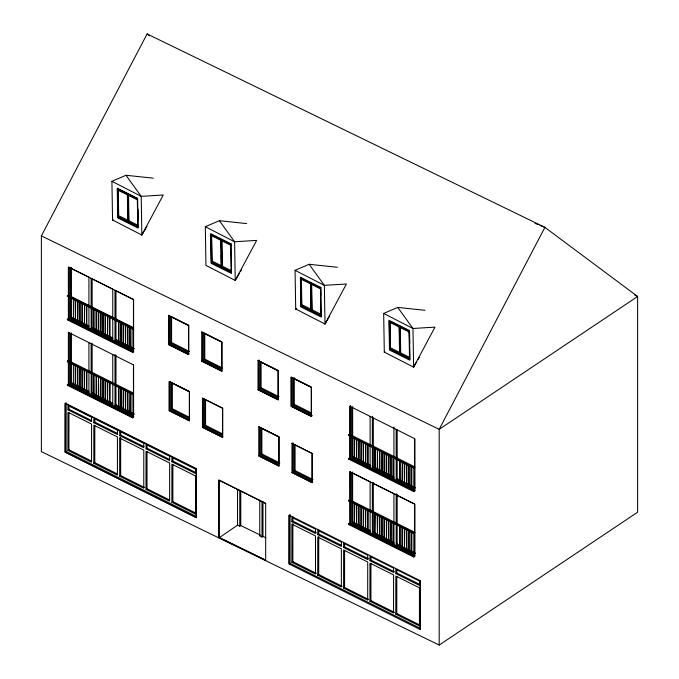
<?xml version="1.0" encoding="UTF-8"?>
<svg xmlns="http://www.w3.org/2000/svg" width="679" height="679" viewBox="0 0 679 679"><rect width="100%" height="100%" fill="white"/><g stroke="black" fill="none" stroke-linecap="round" stroke-linejoin="round"><path stroke-width="1.02" d="M65.167 452.112L65.201 403.301L196.358 468.756L196.324 517.568L65.167 452.112L66.143 451.459L66.177 402.647M67.942 450.415L67.968 412.289L91.589 424.078L91.563 462.204L67.942 450.415L68.919 449.77L68.944 412.696M67.976 409.861L67.976 405.49L91.589 417.279L91.589 421.651L67.976 409.861L68.944 409.208L68.952 405.711M93.812 463.324L93.838 425.198L117.45 436.987L117.425 475.113L93.812 463.324L94.788 462.679L94.814 425.606M93.838 422.771L93.838 418.4L117.459 430.189L117.459 434.56L93.838 422.771L94.814 422.117L94.814 418.62M119.699 438.108L143.795 450.135L143.77 488.26L119.674 476.234L119.699 438.108L120.675 437.454M119.708 435.68L119.708 431.309L143.804 443.336L143.795 447.707L119.708 435.68L120.675 435.027L120.684 431.53M119.674 476.234L120.65 475.589L120.675 438.515M146.019 489.381L146.044 451.255L169.665 463.044L169.64 501.17L146.019 489.381L146.995 488.736L147.02 451.662M146.044 448.827L146.053 444.456L169.665 456.246L169.665 460.617L146.044 448.827L147.02 448.174L147.02 444.677M171.889 502.29L171.914 464.164L195.527 475.954L195.501 514.079L171.889 502.29L172.856 501.645L172.882 464.572M171.914 461.737L171.914 457.366L195.535 469.155L195.527 473.526L171.914 461.737L172.89 461.083L172.89 457.587M289.127 515.174L289.093 563.986L420.284 629.569L420.284 580.74L289.127 515.174L289.127 564.003L290.069 563.341L290.103 514.529M291.868 562.297L291.894 524.171L315.506 535.952L315.48 574.086L291.868 562.297L292.844 561.643L292.87 523.517M291.894 521.744L291.902 517.373L315.514 529.153L315.514 533.524L291.894 521.744L292.87 521.09L292.87 516.719M317.73 575.206L317.764 537.081L341.376 548.861L341.35 586.995L317.73 575.206L318.706 574.553L318.731 536.427M317.764 534.653L317.764 530.282L341.384 542.063L341.376 546.434L317.764 534.653L318.731 534L318.74 529.628M343.599 588.116L343.625 549.99L367.721 562.008L367.695 600.143L343.599 588.116L344.576 587.462L344.601 550.397M343.625 547.563L343.633 543.192L367.721 555.21L367.721 559.581L343.625 547.563L344.601 546.909L344.601 543.412M369.945 601.263L369.97 563.137L393.582 574.918L393.557 613.052L369.945 601.263L370.921 600.609L370.938 563.545M369.97 560.71L369.97 556.339L393.591 568.119L393.591 572.49L369.97 560.71L370.946 560.056L370.946 556.559M395.806 614.172L395.832 576.047L419.452 587.827L419.427 625.962L395.806 614.172L396.782 613.519L396.808 576.454M395.84 573.619L395.84 569.248L419.452 581.029L419.452 585.4L395.84 573.619L396.808 572.966L396.816 569.469M420.25 629.45L420.284 580.638M68.689 319.368L68.333 319.444M73.417 298.59L72.899 298.573L73.417 298.59L73.417 321.642L72.899 321.625L73.391 321.719M68.333 384.798L68.537 384.857M75.666 299.719L75.42 322.924L75.14 299.736M77.915 300.839L77.669 324.053L77.762 300.712M77.389 323.908L77.915 323.891M79.638 301.985L80.164 301.968L79.638 301.985L79.918 325.173L80.164 303.012M75.148 365.183L75.658 365.124L75.352 388.337L75.14 365.149L75.658 365.124M79.638 325.037L80.164 325.012M73.408 387.047L72.891 387.072L73.408 387.047L73.408 364.003M82.414 303.089L82.167 326.302L81.887 303.114M84.663 304.022L84.417 327.422L84.51 303.895M75.658 388.218L75.148 388.235M77.389 389.322L77.907 389.296L77.389 389.322L77.389 366.27M80.156 367.373L79.918 390.586L79.808 367.246M84.137 327.286L84.663 327.261M86.386 305.363L86.912 305.338L86.386 305.363L86.666 328.551L86.912 306.39M79.638 390.442L80.156 390.425M81.93 368.595L82.405 368.502L82.167 391.707L81.887 368.519L82.405 368.502M86.386 328.407L86.912 328.39M81.887 391.571L82.405 391.545M84.654 369.427L84.417 392.835L84.137 369.452M86.904 370.751L86.666 393.956L86.556 370.615M94.058 308.843L93.821 332.048L93.541 308.86L94.05 308.801M86.386 393.82L86.904 393.795M93.541 331.912L94.058 331.887M96.002 333.211L96.24 310.006L96.52 333.194L96.002 333.211L96.494 333.27M96.52 310.142L96.002 310.167M98.251 334.34L98.251 311.288L98.769 311.305L98.769 334.314L98.251 334.34L98.769 334.314M101.018 312.391L100.772 335.604L100.806 312.255M93.685 397.529L93.541 374.273M96.52 375.555L96.274 398.76L96.062 375.462M93.626 397.419L94.058 397.3L94.058 374.248M100.5 335.46L101.018 335.443M102.75 313.537L103.267 313.52L103.021 336.725L102.75 313.537L103.267 313.554M95.994 398.624L96.52 398.598M98.243 399.744L98.489 376.539L98.769 399.727L98.243 399.744L98.744 399.804M102.75 336.589L103.267 336.563M98.769 376.675L98.285 376.769M105.517 314.64L105.27 337.853L104.999 314.666L105.491 314.716M107.766 315.76L107.52 338.974L107.621 315.642M101.018 377.804L100.772 401.009L100.492 377.821M103.267 378.924L103.021 402.138L102.86 378.814M107.248 338.838L107.766 338.813M102.741 401.993L103.267 401.976M104.99 380.07L105.517 380.053L105.27 403.258L104.99 380.07L105.517 380.053M110.015 317.747L109.769 340.103L109.497 316.711M104.99 403.122L105.517 403.097M107.766 381.174L107.52 404.387L107.24 381.199M110.015 382.099L109.769 405.507L109.667 381.971M109.489 405.371L110.015 405.346M118.986 344.516L118.494 344.457L119.012 344.431L119.012 321.388M121.261 322.508L121.015 345.721L120.743 322.533L121.218 322.44M120.743 345.577L121.261 345.56M123.001 323.696L123.51 323.637L123.264 346.842L123.052 323.543M118.961 386.724L118.766 410.006L118.604 386.682M122.992 346.706L123.51 346.68M125.759 324.562L125.513 347.971L125.267 324.511M119.003 386.835L118.502 386.852M118.486 409.87L119.012 409.844M125.242 347.826L125.759 347.809M128.008 325.886L127.762 349.091L127.491 325.903L127.992 325.844M121.235 411.041L120.735 410.99L121.261 410.965L121.261 387.921M123.51 389.042L123.264 412.255L123.23 388.906M127.491 348.955L128.008 348.93M130.258 327.006L129.74 327.032L130.012 350.22L130.113 326.879M122.984 412.111L123.51 412.094M129.74 350.075L130.258 350.058M132.015 351.128L132.507 351.221L131.989 351.204L132.049 327.889M125.759 391.028L125.513 413.375L125.233 389.992M127.482 414.36L128.008 414.343L127.499 414.402L127.482 391.316M130.258 392.42L130.012 415.624L130.045 392.275M129.731 415.489L130.258 415.463M131.998 416.651L132.507 416.592L131.998 416.651L131.981 393.404M349.413 458.571L349.957 458.444L349.481 458.546M354.082 460.846L354.328 437.632L354.599 460.82L354.082 460.846L354.574 460.897M354.599 437.768L354.082 437.794M349.957 500.805L349.413 500.924M349.677 523.713L349.957 523.857M356.848 438.897L356.611 462.11L356.331 438.914L356.823 438.974M359.098 440.017L358.86 463.231L358.826 439.882M354.599 503.181L354.353 526.395L354.107 503.122M358.58 463.095L359.098 463.07M361.347 442.19L361.109 464.351L361.007 441.011M354.082 526.25L354.599 526.233M356.848 505.354L356.602 527.515L356.331 504.327L356.806 504.234M360.829 464.215L361.347 464.19M356.331 527.379L356.848 527.354M363.596 442.267L363.358 465.48L363.078 442.292M365.845 444.253L365.608 466.6L365.642 443.056M359.098 505.431L358.851 528.635L358.58 505.448M365.327 466.465L365.845 466.439M368.094 445.568L367.857 467.729L367.687 444.406M361.347 506.551L361.101 529.764L360.888 506.466M363.503 507.578L363.35 530.885L363.248 507.544M367.577 467.585L368.094 467.568M363.596 507.68L363.078 507.697M363.078 530.749L363.596 530.723M365.845 508.605L365.599 532.013L365.327 508.63M368.094 509.929L367.848 533.134L367.687 509.81M375.249 448.021L375.012 471.226L374.732 448.038L375.164 447.911M367.577 532.998L368.094 532.973M374.732 471.09L375.249 471.065M377.201 472.431L377.431 449.184L377.711 472.372L377.193 472.355L377.711 472.372M377.711 449.32L377.184 449.345M379.451 450.508L379.934 450.525L379.714 473.653L379.434 450.466M382.209 451.569L381.963 474.782L381.929 451.433M374.876 536.707L375.249 513.426M381.683 474.638L382.209 474.621M383.932 452.715L384.458 452.698L383.949 452.757L384.212 475.903L384.458 453.742M377.702 514.733L377.465 537.938L377.184 514.75M379.951 516.906L379.714 539.067L379.434 515.879L379.909 515.785M383.932 475.767L384.458 475.741M379.434 538.922L379.951 538.905M386.198 476.93L386.181 453.844L386.682 453.895L386.707 476.87L386.198 476.93L386.707 476.87M388.957 454.947L388.711 478.152L388.744 454.803M382.201 516.982L381.963 540.187L381.683 516.999M383.958 518.052L384.212 541.316L384.45 518.102M388.43 478.016L388.957 477.991M383.932 541.171L384.45 541.155M386.699 520.275L386.461 542.436L386.359 519.096M391.206 456.925L390.96 479.281L390.68 455.898M386.181 542.3L386.699 542.275M392.929 480.265L393.455 480.24L392.946 480.299L392.929 457.213M388.948 520.352L388.711 543.565L388.43 520.377M391.197 522.338L390.96 544.685L390.739 521.192M390.68 544.55L391.197 544.524M392.954 545.593L393.447 545.687L392.929 545.67L393.039 522.49M399.693 483.677L400.203 483.618L399.693 483.677L399.676 460.583M402.452 461.686L402.206 484.899L402.308 461.567M401.926 484.764L402.452 484.738M404.701 463.859L404.455 486.028L404.243 462.73M400.109 525.869L399.956 549.184L399.736 525.885M400.194 526.013L399.693 526.038M404.175 485.884L404.701 485.867M399.676 549.048L400.194 549.022M406.95 463.74L406.704 487.149L406.424 463.765M409.199 465.064L408.953 488.269L408.673 465.081L409.106 464.962M401.926 550.168L402.443 550.151L401.926 550.168L401.926 527.116M404.692 528.22L404.455 551.433L404.353 528.092M408.673 488.133L409.199 488.108M411.44 466.227L410.922 466.21L411.202 489.398L411.449 467.237M404.175 551.297L404.692 551.272M410.922 489.253L411.449 489.236M406.942 529.153L406.704 552.562L406.424 529.17M413.18 490.34L413.689 490.399L413.172 490.382L413.172 467.177M409.191 530.469L408.953 553.682L408.673 530.494M411.44 531.598L411.202 554.802L411.16 531.453M410.922 554.667L411.44 554.641M413.172 555.787L413.689 555.77L413.172 555.787L413.172 532.582M41.377 235.91L147.097 33.95L544.906 227.38L637.623 296.485L637.623 512.195L439.194 645.05L41.377 451.62L41.377 235.91L439.194 429.34L637.623 296.485L634.763 295.102M112.553 219.996L111.916 181.318L141.215 196.35L163.257 194.992L141.852 235.027L112.553 219.996L112.943 219.258L112.553 219.954M295.704 309.013L295.068 270.335L324.367 285.358L346.4 284L325.003 324.036L295.704 309.013L296.095 308.266L295.704 308.962M235.24 280.435L256.645 240.4L234.611 241.758L205.313 226.727L205.949 265.404L235.24 280.435L234.611 241.758L219.368 220.683L205.313 226.727M413.604 367.161L435.001 327.125L412.968 328.483L383.669 313.452L384.306 352.138L413.604 367.161L412.968 328.483L397.733 307.409L383.669 313.452M68.273 319.215L68.706 319.376M75.148 322.746L75.666 322.763M81.896 326.124L82.414 326.141M71.159 362.917L70.684 362.976M68.18 384.679L68.749 384.637M104.999 337.675L105.517 337.692M109.497 339.924L110.015 339.941M84.137 392.657L84.654 392.674M93.541 397.283L94.058 397.3M100.5 400.831L101.018 400.848M107.248 404.209L107.766 404.226M125.242 413.197L125.759 413.214M349.957 458.486L349.524 458.622M356.331 461.924L356.848 461.941M363.078 465.302L363.596 465.319M349.371 500.813L349.948 500.847M379.442 473.475L379.96 473.492M358.58 528.457L359.098 528.474M360.829 529.586L361.347 529.603M390.688 479.102L391.206 479.119M365.327 531.835L365.845 531.852M377.184 537.76L377.702 537.776M406.432 486.97L406.95 486.987M381.683 540.009L382.201 540.026M388.43 543.387L388.948 543.404M406.424 552.375L406.942 552.392M408.673 553.504L409.191 553.521M141.852 234.866L146.987 226.294M235.24 280.274L239.297 273.501M240.374 271.71L241.452 269.911M324.995 323.875L329.595 316.21M413.604 366.999L416.583 362.026M418.196 359.335L419.274 357.536M75.598 299.829L75.157 299.779M82.388 303.165L81.93 303.182M93.999 308.945L93.541 308.86M77.847 366.363L77.474 366.371M127.983 325.962L127.499 325.945M88.745 371.761L89.068 371.769M100.95 377.914L100.509 377.863M107.698 381.284L107.282 381.267M391.138 455.982L390.697 455.932M397.928 459.36L397.478 459.377M352.291 502.163L351.841 502.121M356.789 504.412L356.373 504.404M359.038 505.541L358.622 505.524M375.224 536.554L374.774 536.571M136.937 198.387L128.204 194.024L127.703 194.355L128.161 222.194L128.662 221.863L138.27 226.659L137.778 226.99L117.976 217.11L117.518 189.271L118.019 188.949L126.965 193.413M117.976 217.11L118.477 216.788L118.019 188.949M128.314 221.694L127.822 222.025L127.363 194.186L127.856 193.855L128.314 221.694L118.477 216.788M67.399 295.781L68.375 295.136L133.602 327.736L132.626 328.899L67.399 296.299L67.399 295.781L132.626 328.39M67.399 296.299L68.375 295.645M67.399 319.3L68.375 318.646L133.602 351.255L132.626 352.418L67.399 319.809L67.399 319.3L132.626 351.909M67.399 319.809L69.351 318.51L69.351 267.331M221.244 239.263L220.751 239.594L221.21 267.433L221.702 267.102L221.498 254.735M221.592 239.441L221.099 239.763L221.558 267.602L222.05 267.28L221.609 240.468M92.14 278.814L92.14 327.558L91.164 328.203L112.756 338.999M230.707 244.567L210.914 234.688L211.373 262.527L231.166 272.398L230.707 244.567L231.208 244.236M211.373 262.527L211.865 262.196L211.407 234.357M92.132 343.167L91.164 343.82L91.164 394.83M67.399 361.194L68.367 360.541L133.593 393.149L132.626 394.312L67.399 361.703L67.399 361.194L132.626 393.795M67.399 361.703L68.367 361.058M115.982 290.739L115.982 339.475L115.006 340.128L133.449 349.346L133.449 299.549L115.006 290.323L115.006 341.342M132.626 328.899L133.602 328.254L82.558 302.732M67.399 384.704L68.367 384.059L133.593 416.668L132.626 417.831L67.399 385.222L67.399 384.704L132.626 417.313M67.399 385.222L69.343 383.924L69.343 332.744M132.626 352.418L133.602 351.773L133.602 299.541L68.375 266.94L68.375 319.164L72.152 321.057M92.132 344.228L92.132 392.963L91.164 393.616L112.756 404.412M301.128 306.127L300.67 278.288L301.162 277.957L301.62 305.796L301.128 306.127L320.921 316.007L321.422 315.676L321.32 309.488M115.973 355.083L115.973 404.888L115.006 405.533L133.449 414.75L133.449 364.954M132.626 394.312L133.593 393.659M320.921 316.007L320.471 288.168L320.963 287.837M132.626 417.831L133.593 417.178L133.593 364.954L68.367 332.345L68.367 384.569M311.135 291.113L311.457 310.702L310.965 311.033L310.507 283.194M311.805 310.88L311.313 311.203L310.855 283.364L311.347 283.041L311.805 310.88L321.422 315.676M389.271 321.413L389.771 321.082L390.23 348.921L389.729 349.252L409.53 359.132L409.072 331.293L389.271 321.413L389.729 349.252M399.948 326.166L399.456 326.489L399.914 354.328L400.406 354.005L399.948 326.166L407.816 330.087M400.067 353.827L399.575 354.158L399.116 326.319L399.608 325.988L399.931 345.586M348.59 434.959L349.566 434.314L414.793 466.914L413.817 468.077L348.59 435.477L348.59 434.959L413.817 467.568M348.59 435.477L349.566 434.823M348.59 458.478L349.566 457.824L414.793 490.433L413.817 491.596L348.59 458.996L348.59 458.478L413.817 491.087M348.59 458.996L350.534 457.697L350.534 405.465M373.331 418.001L373.331 466.736L372.355 467.381L393.947 478.177M372.355 534.008L372.355 482.998L373.323 482.345M348.59 500.372L349.558 499.719L414.784 532.328L413.817 533.49L348.59 500.881L348.59 500.372L413.817 532.973M348.59 500.881L349.558 500.236L353.343 502.121M397.173 429.917L397.173 478.653L396.197 479.306L414.64 488.524L414.64 438.727M413.817 468.077L414.793 467.432M348.59 523.882L349.558 523.237L414.784 555.846L413.817 557.009L348.59 524.4L348.59 523.882L413.817 556.491M348.59 524.4L350.534 523.102L350.534 471.922M413.817 491.596L414.793 490.951L414.793 438.719L349.566 406.118L349.566 458.342L353.343 460.235M373.323 483.406L373.323 532.141L372.355 532.794L393.947 543.59M397.164 494.261L397.164 544.066L396.197 544.711L414.64 553.928L414.64 504.132L396.197 494.915M413.817 533.49L414.784 532.837M413.817 557.009L414.784 556.356L414.784 504.132L349.558 471.523L349.685 523.738M169.487 315.718L169.487 343.829L168.511 344.482L188.728 354.616L188.728 325.47L168.511 315.328L168.485 344.499L188.728 354.616M170.607 343.175L170.607 316.456L188.575 325.47L188.575 352.189L170.607 343.175L171.583 342.53L171.583 316.838M202.69 332.32L202.69 360.43L201.714 361.075L221.931 371.218L221.931 342.063L201.714 331.929L201.68 361.101L221.931 371.218M203.81 359.777L203.81 333.058L221.778 342.072L221.778 368.79L203.81 359.777L204.786 359.132L204.786 333.431M169.283 410.693L169.283 381.539L189.492 391.681L189.492 420.827L169.283 410.693L170.259 410.04L170.259 381.929M171.38 409.386L171.38 382.667L189.348 391.681L189.348 418.4L171.38 409.386L172.356 408.741L172.356 383.049M258.996 359.904L258.996 389.059L258.02 389.704L278.237 399.846L278.237 370.692L258.02 360.549L257.995 389.721L278.237 399.846M260.125 388.405L260.125 361.686L278.084 370.692L278.084 397.419L260.125 388.405L261.101 387.751L261.101 362.06M203.462 398.531L203.462 426.641L202.486 427.286L222.695 437.429L222.695 408.274L202.486 398.14L202.452 427.303L222.695 437.429M222.551 408.283L222.551 435.001L204.583 425.988L205.559 425.343L205.559 399.642M311.44 416.439L291.223 406.297L291.198 377.168L311.44 387.293L311.44 416.439L291.198 406.322L292.199 405.652L292.199 377.541M293.328 404.998L293.328 378.279L311.288 387.293L311.288 414.012L293.328 404.998L294.296 404.353L294.296 377.634M259.768 427.159L259.768 455.261L258.792 455.915L279.01 466.049L279.01 436.903L258.792 426.76L258.767 455.932L279.01 466.049M260.889 454.616L260.889 427.889L278.857 436.903L278.857 463.63L260.889 454.616L261.865 453.962L261.865 428.271M292.972 442.708L292.972 471.863L291.995 472.508L312.204 482.65L312.204 453.504L291.995 443.362L291.962 472.533L312.204 482.65M312.06 453.504L312.06 480.223L294.092 471.209L295.068 470.564L295.068 444.872M237.548 489.644L237.548 525.105L218.935 537.955M237.548 525.105L239.789 526.2L240.765 525.554L240.765 490.713M259.76 500.211L259.76 535.943L262.001 537.038L262.977 536.393L262.977 501.73M91.342 307.536L90.901 307.494L91.317 307.324M121.151 322.644L120.752 322.567M68.698 361.737L68.29 361.72M369.936 510.939L370.301 510.973M379.892 515.964L379.434 515.879M111.916 181.318L125.98 175.275L153.259 178.17M295.068 270.335L309.123 264.284L337.344 267.28M114.403 319.274L114.42 319.037M111.916 383.287L112.171 383.321M109.667 316.558L109.54 316.787M116.415 319.97L116.33 320.233M219.368 220.683L246.647 223.578M397.733 307.409L425.012 310.303M361.143 441.011L360.829 441.163M386.487 519.087L386.181 519.248M404.192 462.874L404.684 462.772M68.265 361.78L68.672 361.576M535.077 223.399L538.031 224.596M539.992 225.394L544.906 227.38L439.194 429.34L439.194 645.05M240.765 525.554L260.736 535.29M262.977 536.393L265.829 537.785M390.663 321.532L394.244 323.314M300.67 278.288L320.471 288.168M310.761 283.975L301.417 279.307L301.832 304.676L311.186 309.344L310.889 291.376M230.97 245.34L221.923 240.833L222.339 266.193L231.386 270.709M117.518 189.271L137.319 199.151L137.778 226.99M137.582 199.932L128.535 195.416L128.951 220.785L137.998 225.301M399.787 352.469L390.433 347.801L390.018 322.432L399.371 327.1L399.685 346.12M390.23 348.921L399.167 353.386M400.406 354.005L410.023 358.801M301.62 305.796L311.457 310.702M211.865 262.196L221.702 267.102M222.05 267.28L230.792 271.634M168.485 315.353L188.728 325.47M201.68 331.946L221.931 342.063M257.995 360.574L278.237 370.692M311.44 387.293L291.198 377.168L291.223 406.297M69.317 296.12L80.665 301.79M370.157 465.149L352.639 456.39L352.639 406.594M373.331 466.736L393.981 477.057M397.173 478.653L415.616 487.87M370.106 466.261L351.663 457.043L351.663 407.239M88.966 325.971L71.448 317.212L71.448 267.416M92.14 327.558L112.79 337.879M115.982 339.475L134.425 348.692M350.534 457.697L414.835 489.831M88.915 327.083L70.472 317.865L70.472 268.061L88.915 277.287L88.915 328.297M357.129 462.119L359.963 463.536M361.703 464.411L366.448 466.779M368.341 467.729L378.772 472.94M380.664 473.891L389.271 478.186M391.096 479.102L403.445 485.281M405.312 486.206L407.23 487.166M411.949 489.525L414.793 490.951M69.351 318.51L133.644 350.653M73.884 321.914L78.772 324.358M80.521 325.233L85.257 327.601M87.277 328.611L94.839 332.396M96.732 333.338L107.061 338.498M109.905 339.924L115.642 342.793M118.435 344.185L122.254 346.095M124.121 347.028L126.039 347.988M130.758 350.347L133.602 351.773M189.492 391.681L169.249 381.556L169.249 410.71L189.492 420.827M202.452 398.157L222.695 408.274M372.355 482.998L393.947 493.786L393.947 544.804M258.767 426.785L279.01 436.903M291.962 443.379L312.204 453.504M360.905 505.906L362.798 506.848M370.361 510.633L375.08 512.993M382.642 516.77L384.535 517.721M392.097 521.497L396.825 523.865M404.387 527.642L406.28 528.585M70.26 362L72.152 362.942M92.005 372.873L93.897 373.815M101.46 377.592L103.344 378.543M113.749 383.737L115.634 384.679M123.196 388.464L125.089 389.406M370.157 530.562L352.63 521.803L352.63 471.998M373.323 532.141L393.981 542.47M397.164 544.066L415.607 553.283M370.106 531.665L351.663 522.448L351.663 472.652L370.106 481.869L370.106 532.888M88.966 391.384L71.439 382.625L71.439 332.82M92.132 392.963L112.79 403.292M115.973 404.888L134.417 414.105M350.534 523.102L414.827 555.244M88.915 392.487L70.472 383.27L70.472 333.474M69.343 383.924L133.636 416.066M69.317 385.044L76.88 388.829M78.62 389.695L106.187 403.47M108.003 404.387L120.361 410.566M122.22 411.491L126.981 413.867M128.857 414.81L133.593 417.178M265.676 503.436L218.935 480.112L218.935 537.471L265.676 560.192L219.003 537.42L219.003 480.061L265.676 503.436L265.676 560.684M68.944 409.208L91.623 420.53M94.814 422.117L117.484 433.44M120.675 435.027L143.846 446.595M147.02 448.174L169.691 459.496M172.89 461.083L195.56 472.406M292.87 521.09L316.482 532.879M318.731 534L341.41 545.313M344.601 546.909L368.697 558.936M370.946 560.056L394.558 571.845M396.808 572.966L420.428 584.755M68.919 449.77L91.589 461.083M94.788 462.679L117.459 473.993M120.65 475.589L144.746 487.607M146.995 488.736L169.665 500.05M172.856 501.645L195.535 512.959M292.844 561.643L316.456 573.432M318.706 574.553L342.326 586.342M344.576 587.462L368.672 599.489M370.921 600.609L394.533 612.399M396.782 613.519L420.403 625.308M66.143 451.459L196.358 516.447M290.069 563.341L420.276 628.33M204.786 359.132L222.754 368.145M171.583 342.53L189.551 351.544M294.296 404.353L311.322 412.891M261.101 387.751L279.061 396.765M169.487 343.829L188.779 353.513M202.69 360.43L221.982 370.106M258.996 389.059L278.288 398.734M292.199 405.652L312.416 415.794M172.356 408.741L189.382 417.279M205.559 425.343L222.576 433.881M261.865 453.962L279.833 462.976M295.068 470.564L313.036 479.578M170.259 410.04L189.551 419.724M203.462 426.641L222.754 436.317M259.768 455.261L279.061 464.945M292.972 471.863L312.264 481.538M368.01 444.414L367.594 444.575M393.362 522.499L392.946 522.66M147.097 33.95L149.626 35.86M309.123 264.284L324.367 285.358L325.003 324.036M125.98 175.275L141.215 196.35L141.852 235.027M409.581 331.989L409.768 343.336M320.836 295.289L320.726 288.948L311.678 284.433L312.102 309.794L321.142 314.309L321.074 310.082M221.261 240.298L221.362 246.485M221.091 245.654L221.006 240.374L211.661 235.706L212.077 261.076L221.422 265.735L221.252 255.168M137.981 209.132L138.168 220.48M128.204 194.024L128.662 221.863M402.443 527.099L402.443 550.151M400.203 460.566L400.203 483.618M396.197 429.501L396.197 480.52M396.197 493.701L396.197 545.924M393.947 427.167L393.947 479.391M374.723 513.451L374.723 536.495M372.355 416.371L372.355 468.603M370.106 416.465L370.106 467.475M294.092 444.49L294.092 471.209M262.001 501.331L262.001 537.038M239.789 490.306L239.789 526.2M204.583 399.269L204.583 425.988M128.008 391.291L128.008 414.343M120.735 387.938L120.735 410.99M118.494 321.405L118.494 344.457M115.006 354.523L115.006 406.746M112.756 340.213L112.756 289.203L91.164 278.407L91.164 329.417M112.756 354.608L112.756 405.626M88.915 342.691L88.915 393.701M77.907 366.253L77.907 389.296M70.65 320.496L71.159 320.556L70.667 320.463M70.641 385.91L71.159 385.969L70.701 385.842M88.643 329.493L89.161 329.51L88.643 329.493M90.893 330.622L91.402 330.673L90.952 330.546M88.635 394.906L89.153 394.923L88.635 394.906M90.884 396.027L91.402 396.044L90.884 396.027M111.746 341.045L112.264 341.062L111.746 341.045M113.996 342.165L114.513 342.191L113.996 342.165M116.245 343.294L116.763 343.311L116.245 343.294M111.746 406.449L112.256 406.509L111.763 406.415M113.996 407.578L114.513 407.595L113.996 407.578M116.245 408.699L116.754 408.758L116.304 408.631M351.832 459.675L352.35 459.7L351.832 459.675M351.832 525.088L352.35 525.147L351.858 525.054M369.826 468.671L370.344 468.688L369.826 468.671M372.075 469.8L372.593 469.851L372.1 469.758M369.826 534.084L370.344 534.135L369.851 534.042M372.075 535.205L372.593 535.222L372.075 535.205M395.186 481.352L395.696 481.403L395.203 481.309M397.436 482.472L397.953 482.489L397.436 482.472M395.178 546.756L395.696 546.773L395.178 546.756M397.427 547.885L397.945 547.936L397.453 547.843M384.696 351.391L384.306 352.138L384.696 351.391M409.378 330.537L388.991 320.361L389.483 350.033L409.87 360.201L409.378 330.537M320.777 287.412L300.39 277.236L300.873 306.908L321.26 317.076L320.777 287.412M409.335 332.073L400.287 327.558L400.703 352.919L409.751 357.434L409.335 332.073M231.013 243.812L210.626 233.635L211.118 263.308L231.505 273.476L231.013 243.812M137.625 198.395L117.238 188.227L117.73 217.891L138.117 228.068L137.625 198.395M127.618 194.966L118.265 190.298L118.689 215.667L128.034 220.327L127.618 194.966M196.358 468.858L65.201 403.301L65.201 452.129L196.358 517.687L196.358 468.858"/></g></svg>
